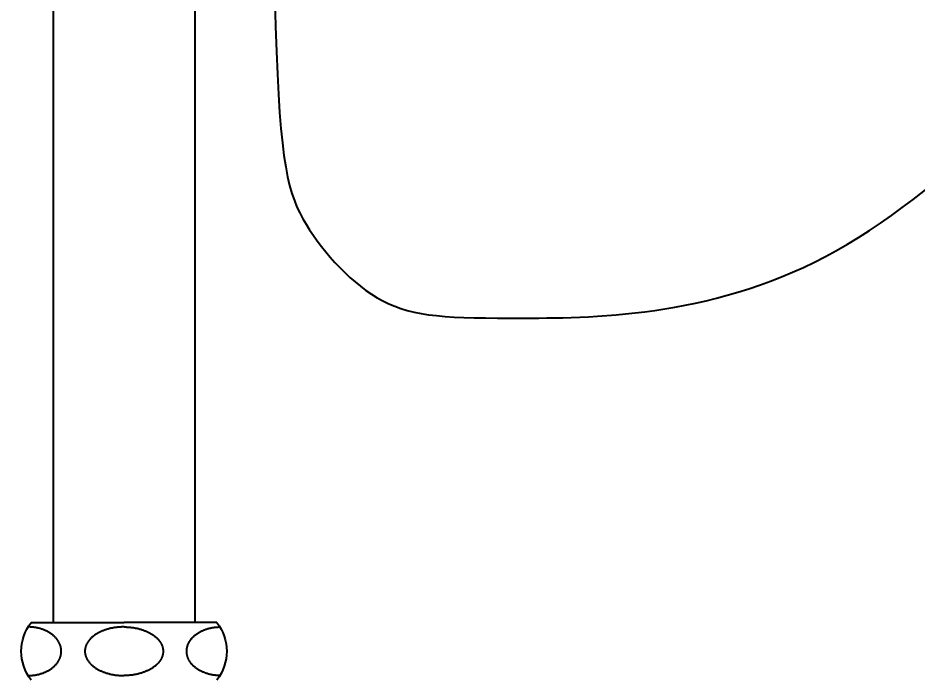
# Model space of a CAD drawing. Header units: millimetres. Extents: x 2213 to 82676, y 1050 to 28650.
# Drawn here: x 32458.7 to 32667.8, y 3129.4 to 3283.1 of the extents above; entities that cross this region are included whole.
import ezdxf

# ---------------------------------------------------------------- set-up
doc = ezdxf.new("R2010")
doc.units = ezdxf.units.MM
doc.header["$LTSCALE"] = 200
doc.header["$PDMODE"] = 3
doc.linetypes.add('DASHED', pattern=[0.75, 0.5, -0.25])
doc.layers.get('Defpoints').update_dxf_attribs({"color": 137})
doc.layers.add('A-FIX', color=5, linetype='Continuous')
doc.layers.add('DIM', color=7, linetype='Continuous')
doc.styles.add('맑은고딕', font='malgun.ttf')
doc.styles.add('스타일1', font='malgun.ttf')
doc.dimstyles.new('CJA-50', dxfattribs={"dimscale": 50, "dimtxt": 3, "dimasz": 1, "dimexe": 2, "dimexo": 3, "dimgap": 1, "dimtad": 1, "dimdec": 0, "dimzin": 1, "dimdsep": 46, "dimlunit": 6, "dimtxsty": '스타일1', "dimblk": 'GAUN-DOT', "dimcen": -2, "dimdle": 2, "dimclrd": 256, "dimclre": 256, "dimclrt": 3, "dimadec": 0, "dimazin": 0, "dimtfac": 1, "dimtdec": 0, "dimtix": 1, "dimtmove": 2, "dimatfit": 3, "dimldrblk": 'DOTSMALL', "dimfxl": 1, "dimtolj": 1, "dimtzin": 1, "dimarcsym": 0})

# ---------------------------------------------------------------- blocks, each defined once
blk = doc.blocks.new('대변기 정면도')
at = {"linetype": 'Continuous'}
for p, q in [((14967.54, 31238.43), (14967.54, 30958.44)), ((15000.39, 31238.43), (15000.39, 30961.3)), ((14967.54, 30961.3), (14967.54, 30955.57)), ((15000.39, 30961.3), (15000.39, 30955.57)), ((14962.4, 30955.57), (14983.96, 30955.57)), ((15005.52, 30955.57), (14983.96, 30955.57))]:
    blk.add_line(p, q, dxfattribs=at)
at = {"linetype": 'DASHED'}
for points in [[(14961.63, 30943.26), (14961.76, 30943.26), (14961.9, 30943.26), (14962.04, 30943.26), (14962.19, 30943.27), (14962.33, 30943.28), (14962.47, 30943.29), (14962.61, 30943.3), (14962.76, 30943.32), (14962.9, 30943.33), (14963.05, 30943.35), (14963.19, 30943.37), (14963.34, 30943.39), (14963.48, 30943.42), (14963.63, 30943.45), (14963.78, 30943.48), (14963.92, 30943.51), (14964.07, 30943.54), (14964.21, 30943.58), (14964.36, 30943.62), (14964.5, 30943.66), (14964.65, 30943.7), (14964.79, 30943.75), (14964.93, 30943.79), (14965.07, 30943.84), (14965.21, 30943.89), (14965.35, 30943.95), (14965.49, 30944.01), (14965.63, 30944.06), (14965.77, 30944.13), (14965.9, 30944.19), (14966.03, 30944.25), (14966.16, 30944.32), (14966.29, 30944.39), (14966.42, 30944.46), (14966.55, 30944.53), (14966.67, 30944.61), (14966.79, 30944.69), (14966.91, 30944.77), (14967.03, 30944.85), (14967.14, 30944.93), (14967.26, 30945.01), (14967.37, 30945.1), (14967.47, 30945.19), (14967.58, 30945.28), (14967.68, 30945.37), (14967.78, 30945.46), (14967.88, 30945.55), (14967.97, 30945.65), (14968.06, 30945.75), (14968.15, 30945.84), (14968.24, 30945.94), (14968.32, 30946.04), (14968.4, 30946.14), (14968.47, 30946.24), (14968.55, 30946.34), (14968.62, 30946.45), (14968.68, 30946.55), (14968.75, 30946.65), (14968.81, 30946.76), (14968.87, 30946.86), (14968.92, 30946.97), (14968.97, 30947.07), (14969.02, 30947.18), (14969.07, 30947.29), (14969.11, 30947.39), (14969.15, 30947.5), (14969.18, 30947.6), (14969.21, 30947.71), (14969.24, 30947.82), (14969.27, 30947.92), (14969.3, 30948.03), (14969.32, 30948.13), (14969.34, 30948.24), (14969.35, 30948.34), (14969.36, 30948.44), (14969.37, 30948.55), (14969.38, 30948.65), (14969.39, 30948.75), (14969.39, 30948.85), (14969.39, 30948.95), (14969.39, 30949.05), (14969.38, 30949.16), (14969.37, 30949.26), (14969.36, 30949.36), (14969.35, 30949.46), (14969.34, 30949.57), (14969.32, 30949.67), (14969.3, 30949.78), (14969.27, 30949.88), (14969.24, 30949.99), (14969.21, 30950.09), (14969.18, 30950.2), (14969.15, 30950.31), (14969.11, 30950.41), (14969.07, 30950.52), (14969.02, 30950.62), (14968.97, 30950.73), (14968.92, 30950.84), (14968.87, 30950.94), (14968.81, 30951.05), (14968.75, 30951.15), (14968.68, 30951.25), (14968.62, 30951.36), (14968.55, 30951.46), (14968.47, 30951.56), (14968.4, 30951.66), (14968.32, 30951.76), (14968.24, 30951.86), (14968.15, 30951.96), (14968.06, 30952.06), (14967.97, 30952.15), (14967.88, 30952.25), (14967.78, 30952.34), (14967.68, 30952.43), (14967.58, 30952.53), (14967.47, 30952.61), (14967.37, 30952.7), (14967.26, 30952.79), (14967.14, 30952.87), (14967.03, 30952.96), (14966.91, 30953.04), (14966.79, 30953.12), (14966.67, 30953.19), (14966.55, 30953.27), (14966.42, 30953.34), (14966.29, 30953.41), (14966.16, 30953.48), (14966.03, 30953.55), (14965.9, 30953.62), (14965.77, 30953.68), (14965.63, 30953.74), (14965.49, 30953.8), (14965.35, 30953.85), (14965.21, 30953.91), (14965.07, 30953.96), (14964.93, 30954.01), (14964.79, 30954.06), (14964.65, 30954.1), (14964.5, 30954.15), (14964.36, 30954.19), (14964.21, 30954.23), (14964.07, 30954.26), (14963.92, 30954.3), (14963.78, 30954.33), (14963.63, 30954.36), (14963.48, 30954.38), (14963.34, 30954.41), (14963.19, 30954.43), (14963.05, 30954.45), (14962.9, 30954.47), (14962.76, 30954.49), (14962.61, 30954.5), (14962.47, 30954.51), (14962.33, 30954.52), (14962.19, 30954.53), (14962.04, 30954.54), (14961.9, 30954.54), (14961.76, 30954.55), (14961.63, 30954.55)], [(14983.96, 30954.55), (14983.8, 30954.55), (14983.64, 30954.54), (14983.47, 30954.54), (14983.31, 30954.53), (14983.14, 30954.52), (14982.97, 30954.51), (14982.81, 30954.5), (14982.64, 30954.49), (14982.47, 30954.47), (14982.3, 30954.45), (14982.13, 30954.43), (14981.96, 30954.41), (14981.79, 30954.38), (14981.62, 30954.36), (14981.45, 30954.33), (14981.28, 30954.3), (14981.11, 30954.26), (14980.94, 30954.23), (14980.77, 30954.19), (14980.6, 30954.15), (14980.43, 30954.1), (14980.26, 30954.06), (14980.09, 30954.01), (14979.93, 30953.96), (14979.76, 30953.91), (14979.6, 30953.85), (14979.44, 30953.8), (14979.28, 30953.74), (14979.12, 30953.68), (14978.96, 30953.62), (14978.81, 30953.55), (14978.65, 30953.48), (14978.5, 30953.41), (14978.35, 30953.34), (14978.2, 30953.27), (14978.06, 30953.19), (14977.92, 30953.12), (14977.78, 30953.04), (14977.64, 30952.96), (14977.5, 30952.87), (14977.37, 30952.79), (14977.24, 30952.7), (14977.12, 30952.61), (14977, 30952.53), (14976.88, 30952.43), (14976.76, 30952.34), (14976.65, 30952.25), (14976.54, 30952.15), (14976.43, 30952.06), (14976.33, 30951.96), (14976.23, 30951.86), (14976.13, 30951.76), (14976.04, 30951.66), (14975.95, 30951.56), (14975.86, 30951.46), (14975.78, 30951.36), (14975.7, 30951.25), (14975.63, 30951.15), (14975.56, 30951.05), (14975.49, 30950.94), (14975.43, 30950.84), (14975.37, 30950.73), (14975.31, 30950.62), (14975.26, 30950.52), (14975.21, 30950.41), (14975.16, 30950.31), (14975.12, 30950.2), (14975.08, 30950.09), (14975.05, 30949.99), (14975.02, 30949.88), (14974.99, 30949.78), (14974.96, 30949.67), (14974.94, 30949.57), (14974.92, 30949.46), (14974.91, 30949.36), (14974.9, 30949.26), (14974.89, 30949.16), (14974.88, 30949.05), (14974.88, 30948.95), (14974.88, 30948.85), (14974.88, 30948.75), (14974.89, 30948.65), (14974.9, 30948.55), (14974.91, 30948.44), (14974.92, 30948.34), (14974.94, 30948.24), (14974.96, 30948.13), (14974.99, 30948.03), (14975.02, 30947.92), (14975.05, 30947.82), (14975.08, 30947.71), (14975.12, 30947.6), (14975.16, 30947.5), (14975.21, 30947.39), (14975.26, 30947.29), (14975.31, 30947.18), (14975.37, 30947.07), (14975.43, 30946.97), (14975.49, 30946.86), (14975.56, 30946.76), (14975.63, 30946.65), (14975.7, 30946.55), (14975.78, 30946.45), (14975.86, 30946.34), (14975.95, 30946.24), (14976.04, 30946.14), (14976.13, 30946.04), (14976.23, 30945.94), (14976.33, 30945.84), (14976.43, 30945.75), (14976.54, 30945.65), (14976.65, 30945.55), (14976.76, 30945.46), (14976.88, 30945.37), (14977, 30945.28), (14977.12, 30945.19), (14977.24, 30945.1), (14977.37, 30945.01), (14977.5, 30944.93), (14977.64, 30944.85), (14977.78, 30944.77), (14977.92, 30944.69), (14978.06, 30944.61), (14978.2, 30944.53), (14978.35, 30944.46), (14978.5, 30944.39), (14978.65, 30944.32), (14978.81, 30944.25), (14978.96, 30944.19), (14979.12, 30944.13), (14979.28, 30944.06), (14979.44, 30944.01), (14979.6, 30943.95), (14979.76, 30943.89), (14979.93, 30943.84), (14980.09, 30943.79), (14980.26, 30943.75), (14980.43, 30943.7), (14980.6, 30943.66), (14980.77, 30943.62), (14980.94, 30943.58), (14981.11, 30943.54), (14981.28, 30943.51), (14981.45, 30943.48), (14981.62, 30943.45), (14981.79, 30943.42), (14981.96, 30943.39), (14982.13, 30943.37), (14982.3, 30943.35), (14982.47, 30943.33), (14982.64, 30943.32), (14982.81, 30943.3), (14982.97, 30943.29), (14983.14, 30943.28), (14983.31, 30943.27), (14983.47, 30943.26), (14983.64, 30943.26), (14983.8, 30943.26), (14983.96, 30943.26)], [(14983.96, 30954.55), (14984.12, 30954.55), (14984.29, 30954.54), (14984.45, 30954.54), (14984.62, 30954.53), (14984.78, 30954.52), (14984.95, 30954.51), (14985.12, 30954.5), (14985.29, 30954.49), (14985.46, 30954.47), (14985.63, 30954.45), (14985.8, 30954.43), (14985.97, 30954.41), (14986.14, 30954.38), (14986.31, 30954.36), (14986.48, 30954.33), (14986.65, 30954.3), (14986.82, 30954.26), (14986.99, 30954.23), (14987.16, 30954.19), (14987.33, 30954.15), (14987.5, 30954.1), (14987.66, 30954.06), (14987.83, 30954.01), (14988, 30953.96), (14988.16, 30953.91), (14988.32, 30953.85), (14988.49, 30953.8), (14988.65, 30953.74), (14988.8, 30953.68), (14988.96, 30953.62), (14989.12, 30953.55), (14989.27, 30953.48), (14989.42, 30953.41), (14989.57, 30953.34), (14989.72, 30953.27), (14989.86, 30953.19), (14990.01, 30953.12), (14990.15, 30953.04), (14990.28, 30952.96), (14990.42, 30952.87), (14990.55, 30952.79), (14990.68, 30952.7), (14990.81, 30952.61), (14990.93, 30952.53), (14991.05, 30952.43), (14991.16, 30952.34), (14991.28, 30952.25), (14991.39, 30952.15), (14991.49, 30952.06), (14991.6, 30951.96), (14991.7, 30951.86), (14991.79, 30951.76), (14991.89, 30951.66), (14991.97, 30951.56), (14992.06, 30951.46), (14992.14, 30951.36), (14992.22, 30951.25), (14992.29, 30951.15), (14992.37, 30951.05), (14992.43, 30950.94), (14992.5, 30950.84), (14992.56, 30950.73), (14992.61, 30950.62), (14992.67, 30950.52), (14992.72, 30950.41), (14992.76, 30950.31), (14992.8, 30950.2), (14992.84, 30950.09), (14992.88, 30949.99), (14992.91, 30949.88), (14992.94, 30949.78), (14992.96, 30949.67), (14992.98, 30949.57), (14993, 30949.46), (14993.02, 30949.36), (14993.03, 30949.26), (14993.04, 30949.16), (14993.04, 30949.05), (14993.05, 30948.95), (14993.05, 30948.85), (14993.04, 30948.75), (14993.04, 30948.65), (14993.03, 30948.55), (14993.02, 30948.44), (14993, 30948.34), (14992.98, 30948.24), (14992.96, 30948.13), (14992.94, 30948.03), (14992.91, 30947.92), (14992.88, 30947.82), (14992.84, 30947.71), (14992.8, 30947.6), (14992.76, 30947.5), (14992.72, 30947.39), (14992.67, 30947.29), (14992.61, 30947.18), (14992.56, 30947.07), (14992.5, 30946.97), (14992.43, 30946.86), (14992.37, 30946.76), (14992.29, 30946.65), (14992.22, 30946.55), (14992.14, 30946.45), (14992.06, 30946.34), (14991.97, 30946.24), (14991.89, 30946.14), (14991.79, 30946.04), (14991.7, 30945.94), (14991.6, 30945.84), (14991.49, 30945.75), (14991.39, 30945.65), (14991.28, 30945.55), (14991.16, 30945.46), (14991.05, 30945.37), (14990.93, 30945.28), (14990.81, 30945.19), (14990.68, 30945.1), (14990.55, 30945.01), (14990.42, 30944.93), (14990.28, 30944.85), (14990.15, 30944.77), (14990.01, 30944.69), (14989.86, 30944.61), (14989.72, 30944.53), (14989.57, 30944.46), (14989.42, 30944.39), (14989.27, 30944.32), (14989.12, 30944.25), (14988.96, 30944.19), (14988.8, 30944.13), (14988.65, 30944.06), (14988.49, 30944.01), (14988.32, 30943.95), (14988.16, 30943.89), (14988, 30943.84), (14987.83, 30943.79), (14987.66, 30943.75), (14987.5, 30943.7), (14987.33, 30943.66), (14987.16, 30943.62), (14986.99, 30943.58), (14986.82, 30943.54), (14986.65, 30943.51), (14986.48, 30943.48), (14986.31, 30943.45), (14986.14, 30943.42), (14985.97, 30943.39), (14985.8, 30943.37), (14985.63, 30943.35), (14985.46, 30943.33), (14985.29, 30943.32), (14985.12, 30943.3), (14984.95, 30943.29), (14984.78, 30943.28), (14984.62, 30943.27), (14984.45, 30943.26), (14984.29, 30943.26), (14984.12, 30943.26), (14983.96, 30943.26)], [(15006.3, 30943.26), (15006.16, 30943.26), (15006.02, 30943.26), (15005.88, 30943.26), (15005.74, 30943.27), (15005.6, 30943.28), (15005.45, 30943.29), (15005.31, 30943.3), (15005.17, 30943.32), (15005.02, 30943.33), (15004.88, 30943.35), (15004.73, 30943.37), (15004.58, 30943.39), (15004.44, 30943.42), (15004.29, 30943.45), (15004.15, 30943.48), (15004, 30943.51), (15003.86, 30943.54), (15003.71, 30943.58), (15003.57, 30943.62), (15003.42, 30943.66), (15003.28, 30943.7), (15003.13, 30943.75), (15002.99, 30943.79), (15002.85, 30943.84), (15002.71, 30943.89), (15002.57, 30943.95), (15002.43, 30944.01), (15002.29, 30944.06), (15002.16, 30944.13), (15002.02, 30944.19), (15001.89, 30944.25), (15001.76, 30944.32), (15001.63, 30944.39), (15001.5, 30944.46), (15001.38, 30944.53), (15001.25, 30944.61), (15001.13, 30944.69), (15001.01, 30944.77), (15000.89, 30944.85), (15000.78, 30944.93), (15000.67, 30945.01), (15000.56, 30945.1), (15000.45, 30945.19), (15000.34, 30945.28), (15000.24, 30945.37), (15000.14, 30945.46), (15000.05, 30945.55), (14999.95, 30945.65), (14999.86, 30945.75), (14999.77, 30945.84), (14999.69, 30945.94), (14999.6, 30946.04), (14999.53, 30946.14), (14999.45, 30946.24), (14999.38, 30946.34), (14999.31, 30946.45), (14999.24, 30946.55), (14999.18, 30946.65), (14999.11, 30946.76), (14999.06, 30946.86), (14999, 30946.97), (14998.95, 30947.07), (14998.9, 30947.18), (14998.86, 30947.29), (14998.82, 30947.39), (14998.78, 30947.5), (14998.74, 30947.6), (14998.71, 30947.71), (14998.68, 30947.82), (14998.65, 30947.92), (14998.63, 30948.03), (14998.61, 30948.13), (14998.59, 30948.24), (14998.57, 30948.34), (14998.56, 30948.44), (14998.55, 30948.55), (14998.54, 30948.65), (14998.54, 30948.75), (14998.53, 30948.85), (14998.53, 30948.95), (14998.54, 30949.05), (14998.54, 30949.16), (14998.55, 30949.26), (14998.56, 30949.36), (14998.57, 30949.46), (14998.59, 30949.57), (14998.61, 30949.67), (14998.63, 30949.78), (14998.65, 30949.88), (14998.68, 30949.99), (14998.71, 30950.09), (14998.74, 30950.2), (14998.78, 30950.31), (14998.82, 30950.41), (14998.86, 30950.52), (14998.9, 30950.62), (14998.95, 30950.73), (14999, 30950.84), (14999.06, 30950.94), (14999.11, 30951.05), (14999.18, 30951.15), (14999.24, 30951.25), (14999.31, 30951.36), (14999.38, 30951.46), (14999.45, 30951.56), (14999.53, 30951.66), (14999.6, 30951.76), (14999.69, 30951.86), (14999.77, 30951.96), (14999.86, 30952.06), (14999.95, 30952.15), (15000.05, 30952.25), (15000.14, 30952.34), (15000.24, 30952.43), (15000.34, 30952.53), (15000.45, 30952.61), (15000.56, 30952.7), (15000.67, 30952.79), (15000.78, 30952.87), (15000.89, 30952.96), (15001.01, 30953.04), (15001.13, 30953.12), (15001.25, 30953.19), (15001.38, 30953.27), (15001.5, 30953.34), (15001.63, 30953.41), (15001.76, 30953.48), (15001.89, 30953.55), (15002.02, 30953.62), (15002.16, 30953.68), (15002.29, 30953.74), (15002.43, 30953.8), (15002.57, 30953.85), (15002.71, 30953.91), (15002.85, 30953.96), (15002.99, 30954.01), (15003.13, 30954.06), (15003.28, 30954.1), (15003.42, 30954.15), (15003.57, 30954.19), (15003.71, 30954.23), (15003.86, 30954.26), (15004, 30954.3), (15004.15, 30954.33), (15004.29, 30954.36), (15004.44, 30954.38), (15004.58, 30954.41), (15004.73, 30954.43), (15004.88, 30954.45), (15005.02, 30954.47), (15005.17, 30954.49), (15005.31, 30954.5), (15005.45, 30954.51), (15005.6, 30954.52), (15005.74, 30954.53), (15005.88, 30954.54), (15006.02, 30954.54), (15006.16, 30954.55), (15006.3, 30954.55)]]:
    blk.add_lwpolyline(points, dxfattribs=at)
at = {"linetype": 'Continuous'}
for centre, start, end in [((14970.89, 30948.9), 141.813, 218.187), ((14997.04, 30948.9), 321.813, 38.187)]:
    blk.add_arc(centre, 10.79, start, end, dxfattribs=at)
blk.add_open_spline([(14952.18, 31384.13), (14950.71, 31415.55), (14940.87, 31432.05), (14923.14, 31446.66), (14901.79, 31451.14), (14860.93, 31451.94), (14828.2, 31437.3), (14792.66, 31387.49), (14752.16, 31289.08), (14728.68, 31212.88), (14720.08, 31177.64), (14736.61, 31134.76), (14736.61, 31117.39), (14818.23, 31027.1), (14900.76, 31025.9), (14924.53, 31026.79), (14943.89, 31048.39), (14949.7, 31067.94), (14949.64, 31243.54), (14953.64, 31352.71), (14952.18, 31384.13)], degree=3)
blk = doc.blocks.new('GAUN-DOT')
at = {"linetype": 'ByBlock'}
for p, q in [((0, -2), (0, 2)), ((2, 0), (-2, 0))]:
    blk.add_line(p, q, dxfattribs=at)
at = {"const_width": 2.25}
blk.add_lwpolyline([(0, 0.28125, 1), (0, -0.28125, 1)], format="xyb", close=True, dxfattribs=at)
blk = doc.blocks.new('*D408')
at = {"layer": 'Defpoints', "color": 0, "transparency": 16777216}
for p in [(32901.52, 3037.36), (32697.01, 2687.36), (32718.34, 2687.36)]:
    blk.add_point(p, dxfattribs=at)
at = {"layer": 'DIM', "lineweight": -2, "transparency": 16777216}
for p, q in [((32718.34, 3087.36), (32718.34, 3137.36)), ((32751.52, 3037.36), (32618.34, 3037.36)), ((32718.34, 3037.36), (32718.34, 2687.36)), ((32847.01, 2687.36), (32818.34, 2687.36)), ((32718.34, 2637.36), (32718.34, 2587.36))]:
    blk.add_line(p, q, dxfattribs=at)
at = {"layer": 'DIM', "lineweight": -2, "transparency": 16777216, "xscale": 50, "yscale": 50, "zscale": 50}
for p, rotation in [((32718.34, 3037.36), 270), ((32718.34, 2687.36), 90)]:
    blk.add_blockref('GAUN-DOT', p, dxfattribs=dict(at, rotation=rotation))
at = {"layer": 'DIM', "color": 3, "transparency": 16777216, "insert": (32590.84, 2862.36), "char_height": 150, "attachment_point": 5, "rotation": 90, "style": '맑은고딕'}
blk.add_mtext('\\A1;350', dxfattribs=at)
blk = doc.blocks.new('_DotSmall')
at = {"layer": 'DIM'}
h = blk.add_hatch(color=256, dxfattribs=at)
edge = h.paths.add_edge_path()
edge.add_arc((0, 0), 0.2, 0, 360)
at = {"layer": 'DIM', "linetype": 'ByBlock'}
blk.add_circle((0, 0), 0.2, dxfattribs=at)

msp = doc.modelspace()

# ---------------------------------------------------------------- block references
at = {"layer": 'A-FIX', "xscale": -1}
msp.add_blockref('대변기 정면도', (47467.29, -27812.8), dxfattribs=at)

# ---------------------------------------------------------------- dimensions: what is measured, and where the dimension line sits
at = {"layer": 'DIM'}
dim = msp.add_linear_dim(base=(32718.34, 2687.36), p1=(32901.52, 3037.36), p2=(32697.01, 2687.36), angle=90, dimstyle='CJA-50', override={"dimtxsty": '맑은고딕'}, dxfattribs=at)
dim.commit()
dim.dimension.update_dxf_attribs({"geometry": '*D408', "text_midpoint": (32590.84, 2862.36)})

doc.saveas('drawing.dxf')
